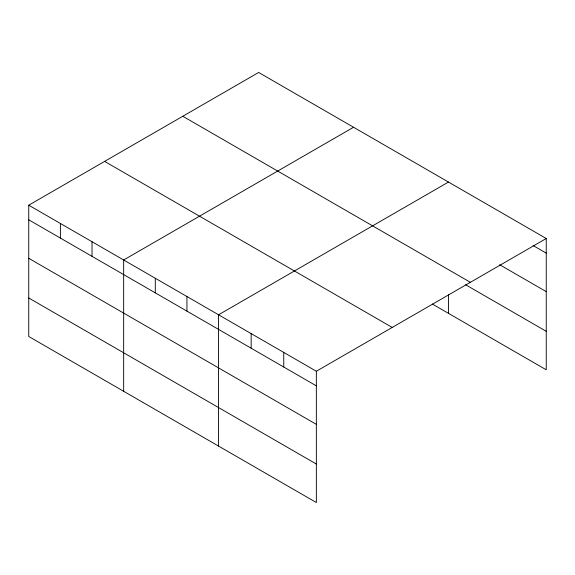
<?xml version="1.0" encoding="UTF-8"?>
<svg xmlns="http://www.w3.org/2000/svg" width="575" height="575" viewBox="0 0 575 575"><rect width="100%" height="100%" fill="white"/><g stroke="black" fill="none" stroke-linecap="round" stroke-linejoin="round"><path stroke-width="0.86" d="M28.75 205.196L316.351 371.242L316.351 502.536L28.75 336.49L28.75 205.196L258.649 72.464L546.25 238.51L546.25 369.804L432.263 303.995M353.56 127.255L123.661 259.986L123.661 391.287M448.464 182.052L218.565 314.784L218.565 446.085M316.351 371.242L546.25 238.51M533.054 245.503L546.25 253.122M499.689 264.744L546.25 291.626M182.785 116.265L470.386 282.311M465.542 284.704L546.25 331.301M104.614 161.395L392.215 327.434M28.75 219.808L316.351 385.854M28.75 258.312L316.351 424.357M28.75 297.987L316.351 464.032M448.464 294.544L448.464 313.353M283.755 352.418L283.755 367.037M251.16 333.601L251.16 348.213M186.932 296.52L186.932 311.132M155.293 278.25L155.293 292.869M92.022 241.723L92.022 256.335M60.389 223.459L60.389 238.072"/></g></svg>
